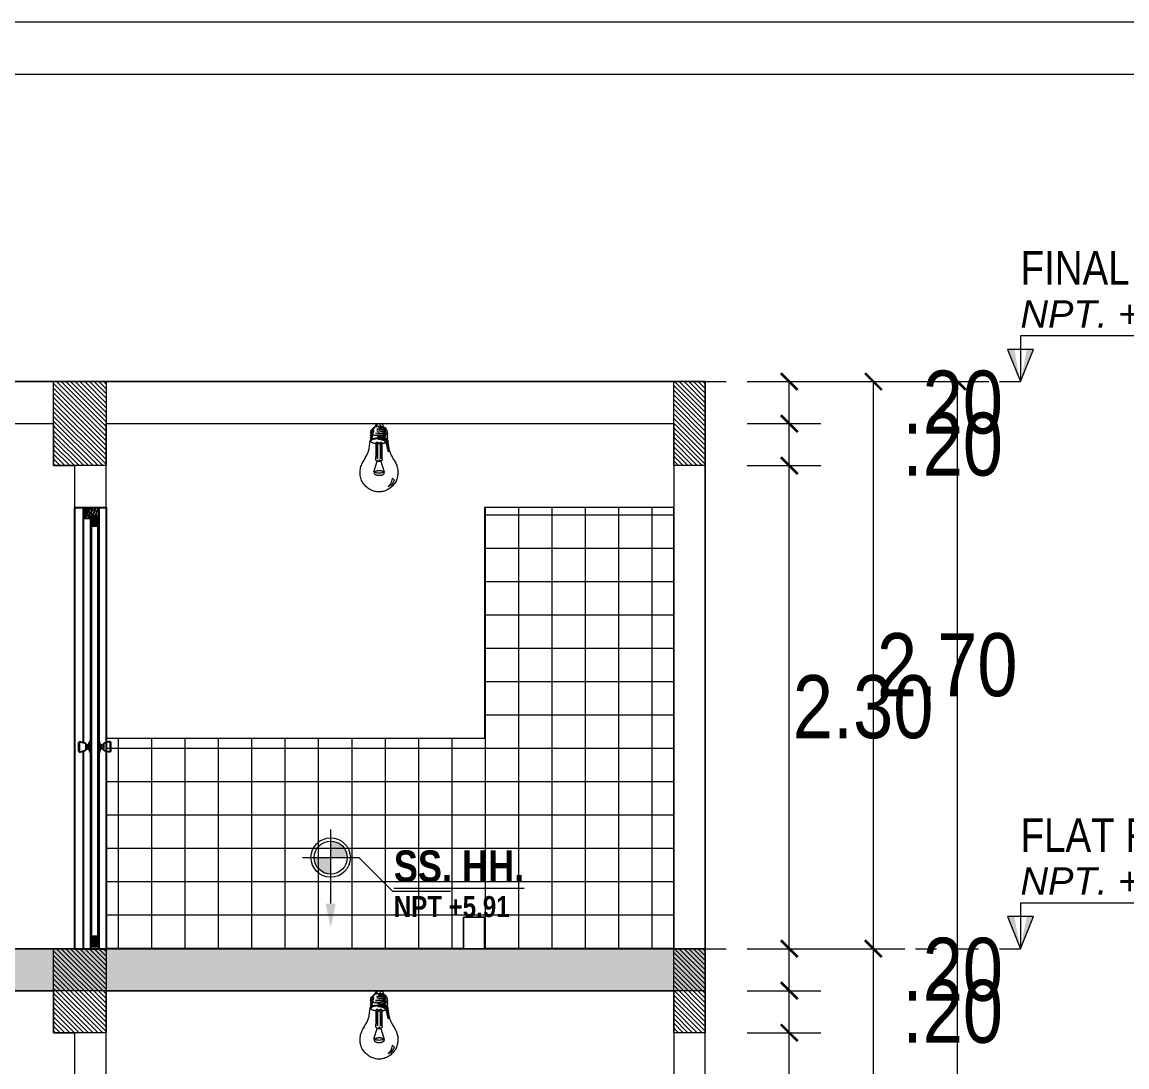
# Model space of a CAD drawing. Header units: millimetres. Extents: x 56 to 215, y 47 to 103.
# Drawn here: x 143.43 to 148.68, y 97.68 to 102.66 of the extents above; entities that cross this region are included whole.
import ezdxf
from ezdxf.enums import TextEntityAlignment as Align

# ---------------------------------------------------------------- set-up
doc = ezdxf.new("R2010")
doc.units = ezdxf.units.MM
doc.linetypes.add('DASHED2', pattern=[0.375, 0.25, -0.125])
for name, color, linetype, lineweight in [('A_Bloques', 56, 'Continuous', 15), ('A_Pared', 147, 'Continuous', 15), ('A_Texto', 43, 'Continuous', 9), ('E_Columna', 3, 'Continuous', 25), ('G_Achurados', 54, 'Continuous', 5), ('G_Proyección', 8, 'DASHED2', 15), ('G_Sombreados', 8, 'Continuous', 9), ('G_Texto', 122, 'Continuous', 20)]:
    doc.layers.add(name, color=color, linetype=linetype, lineweight=lineweight)
for name, color, linetype in [('A_Puerta', 32, 'Continuous'), ('E_Concreto', 157, 'Continuous'), ('G_Acotación', 171, 'Continuous')]:
    doc.layers.add(name, color=color, linetype=linetype)
doc.styles.add('Acotacion', font='ARIALN.TTF')
doc.styles.add('AMBIENTES', font='ARIALNB.TTF', dxfattribs={"height": 0.15})
doc.styles.add('ARIAL', font='ariali.ttf', dxfattribs={"height": 0.12})
doc.styles.add('Arial Marron', font='ARIALN.TTF')
doc.styles.add('Cotas', font='ARIALNB.TTF', dxfattribs={"height": 0.1})
doc.styles.add('Niveles', font='swissck.ttf')
doc.dimstyles.new('Lenin_50', dxfattribs={"dimtxt": 0.3, "dimasz": 0.08, "dimexe": 0.15, "dimexo": 0.2, "dimgap": 0.03, "dimtad": 2, "dimtih": 1, "dimtoh": 1, "dimlfac": -1, "dimzin": 4, "dimdsep": 46, "dimtxsty": 'Acotacion', "dimblk": 'ARCHTICK', "dimcen": 0.08, "dimclrd": 256, "dimclre": 256, "dimclrt": 4, "dimazin": 1, "dimtm": 1e-09, "dimtfac": 1, "dimtmove": 2, "dimatfit": 2, "dimfxl": 1, "dimtolj": 1, "dimlwd": 13, "dimlwe": 18, "dimarcsym": 0})
pattern_1 = [(135, (255.822084, 17.984226), (0.0112253202, 0.0112253202), [])]
pattern_2 = [(135, (255.822084, 20.684226), (0.0112253202, 0.0112253202), [])]

# ---------------------------------------------------------------- blocks, each defined once
blk = doc.blocks.new('FOCO')
at = {"color": 7, "lineweight": 13}
for points in [[(0.044, -0.034), (0.027, -0.007), (0.025, -0.006), (0.023, -0.004), (0.02, -0.003), (0.017, -0.002), (0.014, -0.001), (0.011, -0.001), (0.008, -0.001), (0.005, 0), (0.001, 0), (-0.001, 0), (-0.005, 0), (-0.008, -0.001), (-0.011, -0.001), (-0.015, -0.001), (-0.018, -0.002), (-0.021, -0.003), (-0.023, -0.004), (-0.025, -0.006), (-0.026, -0.007), (-0.028, -0.008), (-0.043, -0.034)], [(-0.086, -0.268), (-0.083, -0.264), (-0.066, -0.19), (-0.063, -0.182), (-0.058, -0.176), (-0.051, -0.171), (-0.044, -0.166), (-0.036, -0.162), (-0.028, -0.159), (-0.018, -0.155), (-0.011, -0.153), (-0.001, -0.152), (0.011, -0.153), (0.009, -0.148), (0.001, -0.147), (-0.005, -0.147), (-0.013, -0.148), (-0.02, -0.149), (-0.03, -0.15), (-0.037, -0.152), (-0.046, -0.154), (-0.05, -0.156), (-0.058, -0.159), (-0.065, -0.163), (-0.068, -0.166), (-0.07, -0.17), (-0.072, -0.177), (-0.073, -0.185), (-0.086, -0.268), (-0.086, -0.268)], [(-0.012, -0.197), (-0.012, -0.335)], [(0.021, -0.197), (0.022, -0.335)], [(-0.082, -0.599), (-0.098, -0.591), (-0.113, -0.582), (-0.124, -0.573), (-0.131, -0.563), (-0.136, -0.553), (-0.14, -0.544), (-0.142, -0.535), (-0.121, -0.522), (-0.119, -0.535), (-0.116, -0.548), (-0.111, -0.562), (-0.104, -0.573), (-0.095, -0.585), (-0.082, -0.599), (-0.082, -0.599)], [(-0.044, -0.471), (-0.044, -0.472), (-0.043, -0.474), (-0.043, -0.476), (-0.042, -0.477), (-0.041, -0.479), (-0.04, -0.48), (-0.039, -0.482), (-0.038, -0.483), (-0.037, -0.484), (-0.035, -0.486), (-0.033, -0.487), (-0.031, -0.488), (-0.029, -0.489), (-0.027, -0.49), (-0.025, -0.491), (-0.022, -0.492), (-0.02, -0.493), (-0.017, -0.493), (-0.014, -0.494), (-0.012, -0.495), (-0.009, -0.495), (-0.006, -0.495), (-0.003, -0.496), (0, -0.496), (0.003, -0.496), (0.006, -0.496), (0.008, -0.495), (0.011, -0.495), (0.014, -0.495), (0.017, -0.494), (0.02, -0.494), (0.022, -0.493), (0.025, -0.492), (0.027, -0.492), (0.03, -0.491), (0.032, -0.49), (0.034, -0.489), (0.036, -0.487), (0.038, -0.486), (0.04, -0.485), (0.041, -0.484), (0.043, -0.482), (0.044, -0.481), (0.045, -0.479), (0.046, -0.478), (0.047, -0.476), (0.047, -0.475), (0.048, -0.473), (0.048, -0.472), (0.048, -0.47), (0.048, -0.468), (0.047, -0.467), (0.047, -0.465), (0.046, -0.464), (0.045, -0.462), (0.044, -0.461), (0.043, -0.459), (0.041, -0.458), (0.04, -0.457), (0.038, -0.455), (0.036, -0.454), (0.034, -0.453), (0.032, -0.452), (0.03, -0.451), (0.027, -0.45), (0.025, -0.449), (0.022, -0.449), (0.02, -0.448), (0.017, -0.447), (0.014, -0.447), (0.011, -0.447), (0.008, -0.446), (0.006, -0.446), (0.003, -0.446), (0, -0.446), (-0.003, -0.446), (-0.006, -0.446), (-0.009, -0.447), (-0.012, -0.447), (-0.014, -0.448), (-0.017, -0.448), (-0.02, -0.449), (-0.022, -0.45), (-0.025, -0.451), (-0.027, -0.452), (-0.029, -0.453), (-0.031, -0.454), (-0.033, -0.455), (-0.035, -0.456), (-0.037, -0.457), (-0.038, -0.459), (-0.039, -0.46), (-0.04, -0.462), (-0.041, -0.463), (-0.042, -0.465), (-0.043, -0.466), (-0.043, -0.468), (-0.044, -0.469), (-0.044, -0.471)]]:
    blk.add_lwpolyline(points, dxfattribs=at)
at = {"color": 47, "lineweight": 13}
blk.add_lwpolyline([(0.028, -0.028), (0.02, -0.003), (0.017, -0.002), (0.014, -0.001), (0.011, -0.001), (0.008, -0.001), (0.005, 0), (0.001, 0), (-0.001, 0), (-0.005, 0), (-0.008, -0.026)], dxfattribs=at)
at = {"color": 31, "lineweight": 13}
for points in [[(0.08, -0.153), (0.081, -0.149), (0.081, -0.147), (0.081, -0.146), (0.08, -0.142), (0.081, -0.14), (0.082, -0.137), (0.083, -0.136), (0.084, -0.133), (0.084, -0.13), (0.083, -0.128), (0.082, -0.126), (0.08, -0.124), (0.079, -0.121), (0.079, -0.12), (0.08, -0.118), (0.081, -0.116), (0.083, -0.114), (0.084, -0.113), (0.084, -0.111), (0.083, -0.109), (0.082, -0.107), (0.08, -0.105), (0.08, -0.103), (0.079, -0.101), (0.08, -0.099), (0.081, -0.097), (0.083, -0.095), (0.085, -0.093), (0.085, -0.091), (0.084, -0.088), (0.083, -0.087), (0.081, -0.085), (0.079, -0.082), (0.078, -0.079), (0.079, -0.076), (0.081, -0.074), (0.082, -0.072), (0.082, -0.07), (0.081, -0.069), (0.08, -0.067), (0.078, -0.064), (0.074, -0.059), (0.066, -0.051), (0.06, -0.045), (0.056, -0.041), (0.051, -0.039), (0.047, -0.036), (0.04, -0.032), (0.03, -0.028), (0.022, -0.027), (0.014, -0.026), (0.003, -0.025), (-0.008, -0.026), (-0.018, -0.026), (-0.026, -0.027), (-0.033, -0.029), (-0.039, -0.031), (-0.043, -0.033), (-0.047, -0.036), (-0.05, -0.038), (-0.053, -0.041), (-0.063, -0.054), (-0.07, -0.065), (-0.073, -0.071), (-0.074, -0.073), (-0.074, -0.075), (-0.074, -0.077), (-0.073, -0.079), (-0.072, -0.081), (-0.071, -0.083), (-0.072, -0.085), (-0.073, -0.087), (-0.074, -0.088), (-0.075, -0.09), (-0.076, -0.092), (-0.077, -0.094), (-0.077, -0.097), (-0.076, -0.098), (-0.075, -0.1), (-0.074, -0.102), (-0.072, -0.104), (-0.072, -0.106), (-0.072, -0.107), (-0.074, -0.11), (-0.076, -0.112), (-0.076, -0.114), (-0.076, -0.117), (-0.075, -0.119), (-0.074, -0.121), (-0.073, -0.123), (-0.072, -0.125), (-0.073, -0.127), (-0.074, -0.13), (-0.075, -0.131), (-0.076, -0.133), (-0.077, -0.135), (-0.077, -0.137), (-0.077, -0.138), (-0.075, -0.141), (-0.074, -0.143), (-0.073, -0.145), (-0.073, -0.147), (-0.074, -0.149), (-0.073, -0.153), (-0.072, -0.153)], [(0.079, -0.153), (0.08, -0.153), (0.08, -0.153)]]:
    blk.add_lwpolyline(points, dxfattribs=at)
at = {"color": 21, "lineweight": 13}
for points in [[(0.001, -0.127), (0.02, -0.126), (-0.009, -0.123), (-0.007, -0.122), (-0.004, -0.12), (0.001, -0.119), (0.007, -0.117), (0.014, -0.116), (0.022, -0.116), (0.032, -0.115), (0.042, -0.114), (0.053, -0.114), (0.036, -0.11), (0.026, -0.108), (0.017, -0.108), (0.005, -0.108), (-0.011, -0.109), (-0.024, -0.111), (-0.036, -0.114), (-0.048, -0.118), (-0.053, -0.12), (-0.058, -0.121), (-0.061, -0.122), (-0.062, -0.121), (-0.062, -0.119), (-0.061, -0.117), (-0.058, -0.114), (-0.053, -0.111), (-0.046, -0.108), (-0.038, -0.104), (-0.027, -0.101), (-0.014, -0.098), (-0.001, -0.097), (0.012, -0.094), (0.036, -0.092), (0.021, -0.089), (0.01, -0.087), (-0.005, -0.088), (-0.02, -0.09), (-0.031, -0.092), (-0.04, -0.094), (-0.048, -0.097), (-0.055, -0.099), (-0.061, -0.101), (-0.064, -0.102), (-0.066, -0.102), (-0.066, -0.1), (-0.064, -0.098), (-0.062, -0.095), (-0.057, -0.092), (-0.051, -0.088), (-0.044, -0.085), (-0.035, -0.082), (-0.025, -0.079), (-0.01, -0.076), (0.001, -0.074), (0.011, -0.072), (0.026, -0.072), (0.011, -0.069), (-0.001, -0.068), (-0.011, -0.068), (-0.022, -0.068), (-0.033, -0.07), (-0.041, -0.072), (-0.048, -0.074), (-0.059, -0.078), (-0.06, -0.078), (-0.061, -0.077), (-0.061, -0.075), (-0.06, -0.072), (-0.057, -0.07), (-0.054, -0.067), (-0.047, -0.064), (-0.04, -0.061), (-0.034, -0.059), (-0.027, -0.057), (-0.02, -0.056), (-0.011, -0.055), (-0.001, -0.055), (0.008, -0.054), (0.024, -0.054), (0.015, -0.052), (0.008, -0.05), (-0.001, -0.049), (-0.008, -0.048), (-0.015, -0.048), (-0.023, -0.048), (-0.029, -0.049), (-0.035, -0.05), (-0.043, -0.052), (-0.049, -0.053), (-0.051, -0.053), (-0.052, -0.051), (-0.051, -0.049), (-0.049, -0.047), (-0.047, -0.045), (-0.044, -0.044), (-0.04, -0.042), (-0.035, -0.041), (-0.024, -0.039), (-0.013, -0.038), (0.008, -0.036), (-0.019, -0.035), (-0.025, -0.035), (-0.028, -0.034), (-0.029, -0.033), (-0.028, -0.03), (-0.03, -0.029), (-0.033, -0.029), (-0.039, -0.031), (-0.043, -0.033), (-0.047, -0.036), (-0.05, -0.038), (-0.053, -0.041), (-0.063, -0.054), (-0.07, -0.065), (-0.073, -0.071), (-0.074, -0.073), (-0.074, -0.075), (-0.074, -0.077), (-0.073, -0.079), (-0.072, -0.081), (-0.071, -0.083), (-0.072, -0.085), (-0.073, -0.087), (-0.074, -0.088), (-0.075, -0.09), (-0.076, -0.092), (-0.077, -0.094), (-0.077, -0.097), (-0.076, -0.098), (-0.075, -0.1), (-0.074, -0.102), (-0.072, -0.104), (-0.072, -0.106), (-0.072, -0.107), (-0.074, -0.11), (-0.076, -0.112), (-0.076, -0.114), (-0.076, -0.117), (-0.075, -0.119), (-0.074, -0.121), (-0.073, -0.123), (-0.072, -0.125), (-0.073, -0.127), (-0.074, -0.13), (-0.075, -0.131), (-0.076, -0.133), (-0.077, -0.135), (-0.077, -0.137), (-0.077, -0.138), (-0.075, -0.141), (-0.074, -0.143), (-0.073, -0.145), (-0.073, -0.151), (-0.06, -0.142), (-0.052, -0.139), (-0.042, -0.136), (-0.031, -0.133), (-0.022, -0.13), (-0.012, -0.129), (0.001, -0.127), (0.001, -0.127)], [(0.081, -0.069), (0.081, -0.071), (0.081, -0.073), (0.08, -0.075), (0.077, -0.072), (0.073, -0.069), (0.069, -0.067), (0.063, -0.065), (0.054, -0.063), (0.052, -0.059), (0.057, -0.06), (0.061, -0.061), (0.063, -0.06), (0.064, -0.058), (0.063, -0.055), (0.061, -0.052), (0.057, -0.048), (0.052, -0.043), (0.044, -0.038), (0.044, -0.034), (0.048, -0.036), (0.052, -0.039), (0.058, -0.043), (0.063, -0.048), (0.067, -0.052), (0.071, -0.057), (0.075, -0.061), (0.079, -0.065), (0.081, -0.069), (0.081, -0.069)], [(0.084, -0.093), (0.083, -0.095), (0.081, -0.092), (0.079, -0.091), (0.077, -0.089), (0.073, -0.088), (0.068, -0.086), (0.062, -0.085), (0.055, -0.082), (0.054, -0.077), (0.061, -0.08), (0.067, -0.082), (0.071, -0.082), (0.074, -0.082), (0.076, -0.081), (0.078, -0.079), (0.079, -0.081), (0.081, -0.085), (0.083, -0.087), (0.085, -0.09), (0.084, -0.093), (0.084, -0.093)], [(0.084, -0.112), (0.083, -0.114), (0.082, -0.112), (0.08, -0.111), (0.076, -0.109), (0.072, -0.108), (0.066, -0.107), (0.059, -0.106), (0.057, -0.1), (0.065, -0.101), (0.071, -0.102), (0.076, -0.101), (0.079, -0.099), (0.079, -0.101), (0.079, -0.103), (0.08, -0.104), (0.082, -0.107), (0.084, -0.11), (0.084, -0.112), (0.084, -0.112)], [(0.083, -0.136), (0.082, -0.133), (0.08, -0.131), (0.076, -0.128), (0.072, -0.125), (0.068, -0.124), (0.064, -0.123), (0.066, -0.12), (0.071, -0.12), (0.076, -0.12), (0.08, -0.118), (0.079, -0.12), (0.079, -0.122), (0.08, -0.124), (0.082, -0.127), (0.084, -0.13), (0.084, -0.133), (0.083, -0.136), (0.083, -0.136)], [(0.081, -0.148), (0.079, -0.146), (0.076, -0.144), (0.073, -0.142), (0.07, -0.14), (0.067, -0.139), (0.065, -0.137), (0.069, -0.136), (0.073, -0.137), (0.077, -0.139), (0.081, -0.141), (0.08, -0.142), (0.08, -0.145), (0.081, -0.148), (0.081, -0.148)]]:
    blk.add_lwpolyline(points, dxfattribs=at)
at = {"color": 254, "lineweight": 13}
for points in [[(-0.062, -0.089), (-0.06, -0.091), (-0.052, -0.085), (-0.045, -0.082), (-0.036, -0.08), (-0.038, -0.078), (-0.043, -0.078), (-0.049, -0.079), (-0.056, -0.083), (-0.062, -0.089), (-0.062, -0.089)], [(-0.061, -0.066), (-0.059, -0.068), (-0.051, -0.063), (-0.043, -0.059), (-0.034, -0.057), (-0.036, -0.055), (-0.042, -0.055), (-0.049, -0.057), (-0.056, -0.061), (-0.061, -0.066), (-0.061, -0.066)], [(-0.06, -0.109), (-0.057, -0.111), (-0.048, -0.107), (-0.039, -0.103), (-0.031, -0.101), (-0.032, -0.099), (-0.038, -0.099), (-0.046, -0.101), (-0.054, -0.104), (-0.06, -0.109), (-0.06, -0.109)], [(-0.069, -0.149), (-0.072, -0.151), (-0.074, -0.153), (-0.075, -0.155), (-0.076, -0.156), (-0.077, -0.157), (-0.078, -0.159), (-0.078, -0.159), (-0.079, -0.161), (-0.079, -0.163), (-0.079, -0.165), (-0.081, -0.173), (-0.091, -0.239), (-0.093, -0.249), (-0.095, -0.256), (-0.097, -0.265), (-0.101, -0.276), (-0.105, -0.285), (-0.108, -0.293), (-0.111, -0.3), (-0.114, -0.306), (-0.12, -0.318), (-0.126, -0.328), (-0.132, -0.338), (-0.137, -0.345), (-0.145, -0.359), (-0.151, -0.369), (-0.156, -0.377), (-0.16, -0.386), (-0.164, -0.397), (-0.167, -0.407), (-0.17, -0.417), (-0.172, -0.426), (-0.174, -0.436), (-0.175, -0.448), (-0.176, -0.462), (-0.176, -0.476), (-0.175, -0.486), (-0.173, -0.496), (-0.171, -0.505), (-0.169, -0.516), (-0.165, -0.528), (-0.162, -0.538), (-0.158, -0.548), (-0.153, -0.557), (-0.146, -0.568), (-0.138, -0.579), (-0.131, -0.588), (-0.124, -0.595), (-0.116, -0.602), (-0.108, -0.609), (-0.1, -0.616), (-0.09, -0.622), (-0.079, -0.629), (-0.068, -0.635), (-0.055, -0.64), (-0.044, -0.644), (-0.035, -0.646), (-0.024, -0.648), (-0.015, -0.65), (-0.004, -0.651), (0.006, -0.651), (0.017, -0.651), (0.026, -0.65), (0.036, -0.647), (0.044, -0.646), (0.054, -0.643), (0.063, -0.64), (0.071, -0.637), (0.079, -0.633), (0.087, -0.629), (0.094, -0.625), (0.102, -0.62), (0.11, -0.614), (0.118, -0.608), (0.125, -0.602), (0.132, -0.595), (0.14, -0.587), (0.146, -0.579), (0.152, -0.573), (0.158, -0.563), (0.164, -0.553), (0.17, -0.541), (0.174, -0.529), (0.177, -0.518), (0.18, -0.506), (0.182, -0.495), (0.183, -0.484), (0.183, -0.474), (0.183, -0.464), (0.183, -0.453), (0.182, -0.443), (0.181, -0.431), (0.179, -0.42), (0.176, -0.41), (0.172, -0.398), (0.168, -0.387), (0.163, -0.378), (0.157, -0.367), (0.151, -0.357), (0.146, -0.347), (0.14, -0.337), (0.135, -0.326), (0.125, -0.311), (0.117, -0.295), (0.112, -0.287), (0.11, -0.28), (0.107, -0.272), (0.104, -0.262), (0.102, -0.254), (0.099, -0.245), (0.098, -0.232), (0.096, -0.218), (0.094, -0.207), (0.092, -0.192), (0.091, -0.182), (0.09, -0.174), (0.087, -0.165), (0.087, -0.163), (0.086, -0.16), (0.086, -0.159), (0.086, -0.159), (0.085, -0.157), (0.084, -0.156), (0.082, -0.154), (0.08, -0.153), (0.078, -0.15), (0.074, -0.149), (0.07, -0.146), (0.066, -0.145), (0.062, -0.143), (0.058, -0.142), (0.054, -0.141), (0.049, -0.14), (0.045, -0.139), (0.04, -0.138), (0.036, -0.138), (0.031, -0.137), (0.026, -0.137), (0.022, -0.136), (0.017, -0.136), (0.012, -0.136), (0.008, -0.136), (0.004, -0.136), (0, -0.136), (-0.006, -0.136), (-0.01, -0.136), (-0.014, -0.136), (-0.019, -0.137), (-0.024, -0.137), (-0.028, -0.138), (-0.033, -0.138), (-0.038, -0.139), (-0.042, -0.14), (-0.046, -0.141), (-0.05, -0.142), (-0.054, -0.143), (-0.058, -0.145), (-0.061, -0.146), (-0.065, -0.148), (-0.069, -0.149), (-0.069, -0.149)], [(-0.054, -0.13), (-0.05, -0.132), (-0.04, -0.127), (-0.032, -0.124), (-0.023, -0.122), (-0.025, -0.12), (-0.031, -0.12), (-0.038, -0.122), (-0.046, -0.125), (-0.054, -0.13), (-0.054, -0.13)], [(-0.005, -0.35), (-0.005, -0.351), (-0.005, -0.351), (-0.005, -0.351), (-0.005, -0.352), (-0.005, -0.352), (-0.004, -0.352), (-0.004, -0.353), (-0.004, -0.353), (-0.004, -0.353), (-0.004, -0.354), (-0.004, -0.354), (-0.004, -0.354), (-0.003, -0.355), (-0.003, -0.355), (-0.003, -0.355), (-0.003, -0.355), (-0.003, -0.356), (-0.002, -0.356), (-0.002, -0.356), (-0.002, -0.356), (-0.002, -0.356), (-0.001, -0.356), (-0.001, -0.356), (-0.001, -0.356), (-0.001, -0.356), (0, -0.356), (0, -0.356), (0, -0.356), (0, -0.356), (0, -0.356), (0.001, -0.356), (0.001, -0.356), (0.001, -0.356), (0.001, -0.355), (0.002, -0.355), (0.002, -0.355), (0.002, -0.355), (0.002, -0.354), (0.002, -0.354), (0.002, -0.354), (0.003, -0.353), (0.003, -0.353), (0.003, -0.353), (0.003, -0.352), (0.003, -0.352), (0.003, -0.351), (0.003, -0.351), (0.003, -0.351), (0.003, -0.35), (0.003, -0.35), (0.003, -0.35), (0.003, -0.349), (0.003, -0.349), (0.003, -0.348), (0.003, -0.348), (0.003, -0.348), (0.003, -0.347), (0.003, -0.347), (0.002, -0.347), (0.002, -0.346), (0.002, -0.346), (0.002, -0.346), (0.002, -0.345), (0.002, -0.345), (0.001, -0.345), (0.001, -0.345), (0.001, -0.344), (0.001, -0.344), (0, -0.344), (0, -0.344), (0, -0.344), (0, -0.344), (0, -0.344), (-0.001, -0.344), (-0.001, -0.344), (-0.001, -0.344), (-0.001, -0.344), (-0.002, -0.344), (-0.002, -0.344), (-0.002, -0.344), (-0.002, -0.344), (-0.003, -0.345), (-0.003, -0.345), (-0.003, -0.345), (-0.003, -0.345), (-0.003, -0.346), (-0.004, -0.346), (-0.004, -0.346), (-0.004, -0.346), (-0.004, -0.347), (-0.004, -0.347), (-0.004, -0.347), (-0.004, -0.348), (-0.005, -0.348), (-0.005, -0.349), (-0.005, -0.349), (-0.005, -0.349), (-0.005, -0.35), (-0.005, -0.35)]]:
    blk.add_lwpolyline(points, dxfattribs=at)
at = {"color": 252, "lineweight": 13}
for points in [[(-0.075, -0.168), (-0.075, -0.169), (-0.075, -0.171), (-0.074, -0.173), (-0.073, -0.174), (-0.071, -0.176), (-0.07, -0.177), (-0.068, -0.179), (-0.065, -0.18), (-0.063, -0.182), (-0.06, -0.183), (-0.057, -0.184), (-0.054, -0.186), (-0.05, -0.187), (-0.046, -0.188), (-0.042, -0.189), (-0.038, -0.19), (-0.034, -0.191), (-0.029, -0.191), (-0.025, -0.192), (-0.02, -0.193), (-0.015, -0.193), (-0.01, -0.193), (-0.005, -0.194), (0, -0.194), (0.005, -0.194), (0.01, -0.194), (0.015, -0.194), (0.019, -0.193), (0.024, -0.193), (0.029, -0.192), (0.034, -0.192), (0.038, -0.191), (0.043, -0.19), (0.047, -0.189), (0.051, -0.189), (0.055, -0.187), (0.059, -0.186), (0.062, -0.185), (0.065, -0.184), (0.068, -0.183), (0.071, -0.181), (0.073, -0.18), (0.075, -0.178), (0.077, -0.177), (0.079, -0.175), (0.08, -0.173), (0.081, -0.172), (0.082, -0.17), (0.082, -0.168), (0.082, -0.167), (0.082, -0.165), (0.081, -0.163), (0.08, -0.162), (0.079, -0.16), (0.077, -0.159), (0.075, -0.157), (0.073, -0.156), (0.071, -0.154), (0.068, -0.153), (0.065, -0.151), (0.062, -0.15), (0.059, -0.149), (0.055, -0.148), (0.051, -0.147), (0.047, -0.146), (0.043, -0.145), (0.038, -0.144), (0.034, -0.143), (0.029, -0.143), (0.024, -0.142), (0.019, -0.142), (0.015, -0.142), (0.01, -0.141), (0.005, -0.141), (0, -0.141), (-0.005, -0.142), (-0.01, -0.142), (-0.015, -0.142), (-0.02, -0.143), (-0.025, -0.143), (-0.029, -0.144), (-0.034, -0.145), (-0.038, -0.145), (-0.042, -0.146), (-0.046, -0.147), (-0.05, -0.148), (-0.054, -0.15), (-0.057, -0.151), (-0.06, -0.152), (-0.063, -0.153), (-0.065, -0.155), (-0.068, -0.156), (-0.07, -0.158), (-0.071, -0.159), (-0.073, -0.161), (-0.074, -0.163), (-0.075, -0.164), (-0.075, -0.166), (-0.075, -0.168)], [(-0.01, -0.349), (-0.046, -0.461), (-0.04, -0.463), (-0.033, -0.466), (-0.023, -0.469), (-0.015, -0.471), (-0.007, -0.472), (0.001, -0.473), (0.009, -0.472), (0.021, -0.471), (0.03, -0.469), (0.039, -0.466), (0.047, -0.462), (0.054, -0.459), (0.018, -0.349)]]:
    blk.add_lwpolyline(points, dxfattribs=at)
at = {"color": 253, "lineweight": 13}
blk.add_lwpolyline([(0.035, -0.348), (0.034, -0.318), (0.031, -0.314), (0.032, -0.189), (0.028, -0.176), (0.017, -0.176), (0.009, -0.182), (-0.001, -0.182), (-0.009, -0.176), (-0.02, -0.176), (-0.024, -0.189), (-0.022, -0.314), (-0.024, -0.318), (-0.027, -0.348), (-0.013, -0.359), (-0.006, -0.359), (-0.003, -0.362), (0.013, -0.362), (0.016, -0.359), (0.022, -0.359), (0.035, -0.348), (0.035, -0.348)], dxfattribs=at)
at = {"color": 251, "lineweight": 13}
for points in [[(-0.007, -0.194), (-0.007, -0.332)], [(0.016, -0.332), (0.016, -0.193)]]:
    blk.add_lwpolyline(points, dxfattribs=at)
blk = doc.blocks.new('_ArchTick')
at = {"color": 0, "linetype": 'ByBlock', "const_width": 0.15}
blk.add_lwpolyline([(-0.5, -0.5), (0.5, 0.5)], dxfattribs=at)
blk = doc.blocks.new('*D244')
at = {"layer": 'Defpoints', "color": 0, "transparency": 16777216}
for p in [(146.676, 97.8475), (147.076, 97.8475), (146.676, 95.5475)]:
    blk.add_point(p, dxfattribs=at)
at = {"layer": 'G_Acotación', "lineweight": 18, "transparency": 16777216}
for p, q in [((146.876, 97.8475), (147.226, 97.8475)), ((146.876, 95.5475), (147.226, 95.5475))]:
    blk.add_line(p, q, dxfattribs=at)
at = {"layer": 'G_Acotación', "lineweight": 13, "transparency": 16777216}
blk.add_line((147.076, 95.5475), (147.076, 97.8475), dxfattribs=at)
at = {"layer": 'G_Acotación', "lineweight": 13, "transparency": 16777216, "xscale": 0.08, "yscale": 0.08, "zscale": 0.08}
for p, rotation in [((147.076, 97.8475), 90.00000000000371), ((147.076, 95.5475), 270.0000000000037)]:
    blk.add_blockref('_ArchTick', p, dxfattribs=dict(at, rotation=rotation))
at = {"layer": 'G_Acotación', "color": 4, "lineweight": 5, "transparency": 16777216, "insert": (147.4272, 96.6975), "char_height": 0.3, "attachment_point": 5, "style": 'Acotacion'}
blk.add_mtext('\\A1;2.30', dxfattribs=at)
blk = doc.blocks.new('*D245')
at = {"layer": 'Defpoints', "color": 0, "transparency": 16777216}
for p in [(146.676, 98.0475), (147.076, 98.0475), (146.676, 97.8475)]:
    blk.add_point(p, dxfattribs=at)
at = {"layer": 'G_Acotación', "lineweight": 18, "transparency": 16777216}
for p, q in [((146.876, 98.0475), (147.226, 98.0475)), ((146.876, 97.8475), (147.226, 97.8475))]:
    blk.add_line(p, q, dxfattribs=at)
at = {"layer": 'G_Acotación', "lineweight": 13, "transparency": 16777216}
blk.add_line((147.076, 97.8475), (147.076, 98.0475), dxfattribs=at)
at = {"layer": 'G_Acotación', "lineweight": 13, "transparency": 16777216, "xscale": 0.08, "yscale": 0.08, "zscale": 0.08}
for p, rotation in [((147.076, 98.0475), 90.00000000000371), ((147.076, 97.8475), 270.0000000000037)]:
    blk.add_blockref('_ArchTick', p, dxfattribs=dict(at, rotation=rotation))
at = {"layer": 'G_Acotación', "color": 4, "lineweight": 5, "transparency": 16777216, "insert": (147.8537, 97.9475), "char_height": 0.3, "attachment_point": 5, "style": 'Acotacion'}
blk.add_mtext('\\A1;.20', dxfattribs=at)
blk = doc.blocks.new('*D295')
at = {"layer": 'Defpoints', "color": 0, "transparency": 16777216}
for p in [(146.676, 98.2475), (147.076, 98.2475), (146.676, 98.0475)]:
    blk.add_point(p, dxfattribs=at)
at = {"layer": 'G_Acotación', "lineweight": 18, "transparency": 16777216}
for p, q in [((146.876, 98.2475), (147.226, 98.2475)), ((146.876, 98.0475), (147.226, 98.0475))]:
    blk.add_line(p, q, dxfattribs=at)
at = {"layer": 'G_Acotación', "lineweight": 13, "transparency": 16777216}
blk.add_line((147.076, 98.0475), (147.076, 98.2475), dxfattribs=at)
at = {"layer": 'G_Acotación', "lineweight": 13, "transparency": 16777216, "xscale": 0.08, "yscale": 0.08, "zscale": 0.08}
for p, rotation in [((147.076, 98.2475), 90.00000000000371), ((147.076, 98.0475), 270.0000000000037)]:
    blk.add_blockref('_ArchTick', p, dxfattribs=dict(at, rotation=rotation))
at = {"layer": 'G_Acotación', "color": 4, "lineweight": 5, "transparency": 16777216, "insert": (147.8537, 98.1475), "char_height": 0.3, "attachment_point": 5, "style": 'Acotacion'}
blk.add_mtext('\\A1;.20', dxfattribs=at)
blk = doc.blocks.new('*D296')
at = {"layer": 'Defpoints', "color": 0, "transparency": 16777216}
for p in [(146.676, 100.5475), (147.076, 100.5475), (146.676, 98.2475)]:
    blk.add_point(p, dxfattribs=at)
at = {"layer": 'G_Acotación', "lineweight": 18, "transparency": 16777216}
for p, q in [((146.876, 100.5475), (147.226, 100.5475)), ((146.876, 98.2475), (147.226, 98.2475))]:
    blk.add_line(p, q, dxfattribs=at)
at = {"layer": 'G_Acotación', "lineweight": 13, "transparency": 16777216}
blk.add_line((147.076, 98.2475), (147.076, 100.5475), dxfattribs=at)
at = {"layer": 'G_Acotación', "lineweight": 13, "transparency": 16777216, "xscale": 0.08, "yscale": 0.08, "zscale": 0.08}
for p, rotation in [((147.076, 100.5475), 90.00000000000371), ((147.076, 98.2475), 270.0000000000037)]:
    blk.add_blockref('_ArchTick', p, dxfattribs=dict(at, rotation=rotation))
at = {"layer": 'G_Acotación', "color": 4, "lineweight": 5, "transparency": 16777216, "insert": (147.4272, 99.3975), "char_height": 0.3, "attachment_point": 5, "style": 'Acotacion'}
blk.add_mtext('\\A1;2.30', dxfattribs=at)
blk = doc.blocks.new('*D297')
at = {"layer": 'Defpoints', "color": 0, "transparency": 16777216}
for p in [(146.676, 100.9475), (147.076, 100.9475), (146.676, 100.7475)]:
    blk.add_point(p, dxfattribs=at)
at = {"layer": 'G_Acotación', "lineweight": 18, "transparency": 16777216}
for p, q in [((146.876, 100.9475), (147.226, 100.9475)), ((146.876, 100.7475), (147.226, 100.7475))]:
    blk.add_line(p, q, dxfattribs=at)
at = {"layer": 'G_Acotación', "lineweight": 13, "transparency": 16777216}
blk.add_line((147.076, 100.7475), (147.076, 100.9475), dxfattribs=at)
at = {"layer": 'G_Acotación', "lineweight": 13, "transparency": 16777216, "xscale": 0.08, "yscale": 0.08, "zscale": 0.08}
for p, rotation in [((147.076, 100.9475), 90.00000000000371), ((147.076, 100.7475), 270.0000000000037)]:
    blk.add_blockref('_ArchTick', p, dxfattribs=dict(at, rotation=rotation))
at = {"layer": 'G_Acotación', "color": 4, "lineweight": 5, "transparency": 16777216, "insert": (147.8537, 100.8475), "char_height": 0.3, "attachment_point": 5, "style": 'Acotacion'}
blk.add_mtext('\\A1;.20', dxfattribs=at)
blk = doc.blocks.new('*D246')
at = {"layer": 'Defpoints', "color": 0, "transparency": 16777216}
for p in [(146.676, 98.2475), (147.476, 98.2475), (146.676, 95.5475)]:
    blk.add_point(p, dxfattribs=at)
at = {"layer": 'G_Acotación', "lineweight": 18, "transparency": 16777216}
for p, q in [((146.876, 98.2475), (147.626, 98.2475)), ((146.876, 95.5475), (147.626, 95.5475))]:
    blk.add_line(p, q, dxfattribs=at)
at = {"layer": 'G_Acotación', "lineweight": 13, "transparency": 16777216}
blk.add_line((147.476, 95.5475), (147.476, 98.2475), dxfattribs=at)
at = {"layer": 'G_Acotación', "lineweight": 13, "transparency": 16777216, "xscale": 0.08, "yscale": 0.08, "zscale": 0.08}
for p, rotation in [((147.476, 98.2475), 90), ((147.476, 95.5475), 270)]:
    blk.add_blockref('_ArchTick', p, dxfattribs=dict(at, rotation=rotation))
at = {"layer": 'G_Acotación', "color": 4, "lineweight": 5, "transparency": 16777216, "insert": (147.8272, 96.8975), "char_height": 0.3, "attachment_point": 5, "style": 'Acotacion'}
blk.add_mtext('\\A1;2.70', dxfattribs=at)
blk = doc.blocks.new('*D247')
at = {"layer": 'Defpoints', "color": 0, "transparency": 16777216}
for p in [(146.676, 100.9475), (147.476, 100.9475), (146.676, 98.2475)]:
    blk.add_point(p, dxfattribs=at)
at = {"layer": 'G_Acotación', "lineweight": 18, "transparency": 16777216}
for p, q in [((146.876, 100.9475), (147.626, 100.9475)), ((146.876, 98.2475), (147.626, 98.2475))]:
    blk.add_line(p, q, dxfattribs=at)
at = {"layer": 'G_Acotación', "lineweight": 13, "transparency": 16777216}
blk.add_line((147.476, 98.2475), (147.476, 100.9475), dxfattribs=at)
at = {"layer": 'G_Acotación', "lineweight": 13, "transparency": 16777216, "xscale": 0.08, "yscale": 0.08, "zscale": 0.08}
for p, rotation in [((147.476, 100.9475), 90), ((147.476, 98.2475), 270)]:
    blk.add_blockref('_ArchTick', p, dxfattribs=dict(at, rotation=rotation))
at = {"layer": 'G_Acotación', "color": 4, "lineweight": 5, "transparency": 16777216, "insert": (147.8272, 99.5975), "char_height": 0.3, "attachment_point": 5, "style": 'Acotacion'}
blk.add_mtext('\\A1;2.70', dxfattribs=at)
blk = doc.blocks.new('*D248')
at = {"layer": 'Defpoints', "color": 0, "transparency": 16777216}
for p in [(146.676, 100.9475), (147.876, 100.9475), (146.676, 92.3375)]:
    blk.add_point(p, dxfattribs=at)
at = {"layer": 'G_Acotación', "lineweight": 18, "transparency": 16777216}
for p, q in [((146.876, 100.9475), (148.026, 100.9475)), ((146.876, 92.3375), (148.026, 92.3375))]:
    blk.add_line(p, q, dxfattribs=at)
at = {"layer": 'G_Acotación', "lineweight": 13, "transparency": 16777216}
blk.add_line((147.876, 92.3375), (147.876, 100.9475), dxfattribs=at)
at = {"layer": 'G_Acotación', "lineweight": 13, "transparency": 16777216, "xscale": 0.08, "yscale": 0.08, "zscale": 0.08}
for p, rotation in [((147.876, 100.9475), 90), ((147.876, 92.3375), 270)]:
    blk.add_blockref('_ArchTick', p, dxfattribs=dict(at, rotation=rotation))
at = {"layer": 'G_Acotación', "color": 4, "lineweight": 5, "transparency": 16777216, "insert": (148.2018, 96.6425), "char_height": 0.3, "attachment_point": 5, "style": 'Acotacion'}
blk.add_mtext('\\A1;8.61', dxfattribs=at)
blk = doc.blocks.new('TITULP')
h = blk.add_hatch(color=1)
h.paths.add_polyline_path([(0, -0.0554), (0, -0.134), (0.0785, -0.134, 0.414214)])
h.paths.add_polyline_path([(0, -0.134), (-0.0785, -0.134, 0.414214), (0, -0.2125)])
for p, q in [((0, -0.3527), (0, 0)), ((-0.134, -0.134), (0.134, -0.134)), ((0.2939, -0.2939), (0.5699, -0.2939))]:
    blk.add_line(p, q)
at = {"lineweight": 18}
blk.add_line((0.134, -0.134), (0.2939, -0.2939), dxfattribs=at)
for radius in [0.0937, 0.0785]:
    blk.add_circle((0, -0.134), radius)
blk.add_solid([(0.0242, -0.3527), (0, -0.4678), (-0.0242, -0.3527)])
at = {"style": 'Arial Marron', "width": 1.35}
blk.add_attdef('%%USALA', text='', height=0.14, dxfattribs=at).set_placement((0.3052, -0.1124), align=Align.TOP_LEFT)
at = {"style": 'Arial Marron', "width": 1.1}
blk.add_attdef('NPT%%P0.00', text='', height=0.1, dxfattribs=at).set_placement((0.6033, -0.3972), align=Align.MIDDLE_CENTER)
at = {"style": 'Arial Marron'}
blk.add_attdef('PISO', text='', height=0.08, dxfattribs=at).set_placement((0.6033, -0.5391), align=Align.MIDDLE_CENTER)
blk = doc.blocks.new('Puerta Elev_2.10')
at = {"color": 2, "ltscale": 0.15}
for p, q in [((0, 2.1), (0, 0)), ((0.15, 2.1), (0.15, 0))]:
    blk.add_line(p, q, dxfattribs=at)
at = {"color": 1}
for p, q in [((0.15, 2.1), (0, 2.1)), ((0.0353, 2.1), (0.0353, 2.0625)), ((0.0353, 2.0625), (0.0353, 0.01)), ((0.0393, 2.0625), (0.0393, 0.01)), ((0.0713, 2.0625), (0.0713, 0.01)), ((0.0753, 2.0625), (0.0753, 0.01)), ((0.1103, 2.05), (0.0753, 2.05)), ((0.1103, 2.1), (0.1103, 2.05)), ((0.15, 0), (0, 0))]:
    blk.add_line(p, q, dxfattribs=at)
for p, q in [((0.1103, 2.1), (0.0353, 2.0812)), ((0.0753, 2.0625), (0.0353, 2.0625)), ((0.0393, 2.0625), (0.0454, 2.05)), ((0.0393, 2.0625), (0.0553, 2.05)), ((0.0694, 2.05), (0.0393, 2.0625)), ((0.0393, 2.0625), (0.0713, 2.0589)), ((0.0713, 2.05), (0.0393, 2.05)), ((0.0484, 2.05), (0.0713, 2.0125)), ((0.0713, 2.0125), (0.0553, 2.05)), ((0.1103, 2.1), (0.0604, 2.0625)), ((0.0713, 2.0125), (0.0653, 2.05)), ((0.1103, 2.1), (0.077, 2.05)), ((0.0813, 2.05), (0.0854, 2.05)), ((0.1103, 2.1), (0.0978, 2.05)), ((0.1103, 2.05), (0.1103, 0.9818)), ((0.0713, 2.0125), (0.0393, 2.0454)), ((0.0713, 2.0125), (0.0393, 2.0325)), ((0.0393, 2.0201), (0.0713, 2.0125)), ((0.0713, 2.0125), (0.0393, 2.0125)), ((-0.0212, 0.9811), (-0.0212, 0.9411)), ((-0.0212, 0.9811), (-0.0187, 0.9811)), ((-0.0187, 0.9861), (0.0013, 0.9816)), ((-0.0187, 0.9861), (-0.0187, 0.9361)), ((0.0133, 0.9761), (0.0133, 0.9461)), ((0.0233, 0.9701), (0.0248, 0.9701)), ((0.0233, 0.9701), (0.0233, 0.9521)), ((0.0233, 0.9521), (0.0248, 0.9521)), ((0.0248, 0.9711), (0.0283, 0.9711)), ((0.0248, 0.9711), (0.0248, 0.9511)), ((0.0248, 0.9511), (0.0283, 0.9511)), ((0.0283, 0.9711), (0.0338, 0.9886)), ((0.0283, 0.9711), (0.0283, 0.9511)), ((0.0283, 0.9711), (0.0283, 0.9511)), ((0.0283, 0.9511), (0.0338, 0.9336)), ((0.0338, 0.9886), (0.0353, 0.9886)), ((0.0338, 0.9886), (0.0338, 0.9336)), ((0.0768, 0.9886), (0.0753, 0.9886)), ((0.0768, 0.9886), (0.0768, 0.9336)), ((0.0823, 0.9711), (0.0768, 0.9886)), ((0.0823, 0.9511), (0.0768, 0.9336)), ((0.0858, 0.9711), (0.0823, 0.9711)), ((0.0823, 0.9711), (0.0823, 0.9511)), ((0.0823, 0.9711), (0.0823, 0.9511)), ((0.0858, 0.9511), (0.0823, 0.9511)), ((0.0858, 0.9711), (0.0858, 0.9511)), ((0.0873, 0.9701), (0.0858, 0.9701)), ((0.0873, 0.9521), (0.0858, 0.9521)), ((0.0873, 0.9701), (0.0873, 0.9521)), ((0.0973, 0.9761), (0.0973, 0.9461)), ((0.1293, 0.9861), (0.1093, 0.9816)), ((0.1293, 0.9861), (0.1293, 0.9361)), ((0.1318, 0.9811), (0.1293, 0.9811)), ((0.1318, 0.9811), (0.1318, 0.9411)), ((-0.0212, 0.9411), (-0.0187, 0.9411)), ((-0.0187, 0.9361), (0.0013, 0.9407)), ((0.0338, 0.9336), (0.0353, 0.9336)), ((0.0768, 0.9336), (0.0753, 0.9336)), ((0.1293, 0.9361), (0.1093, 0.9407)), ((0.1103, 0.9404), (0.1103, 0)), ((0.1318, 0.9411), (0.1293, 0.9411)), ((0.0713, 0.06), (0.0393, 0.0271)), ((0.0713, 0.06), (0.0393, 0.04)), ((0.0393, 0.0524), (0.0713, 0.06)), ((0.0713, 0.06), (0.0393, 0.06)), ((0.0484, 0.0225), (0.0713, 0.06)), ((0.0713, 0.06), (0.0553, 0.0225)), ((0.0713, 0.06), (0.0653, 0.0225)), ((0.0353, 0.01), (0.0353, 0)), ((0.0753, 0.01), (0.0353, 0.01)), ((0.0694, 0.0225), (0.0393, 0.01)), ((0.0393, 0.01), (0.0553, 0.0225)), ((0.0393, 0.01), (0.0454, 0.0225)), ((0.0713, 0.0225), (0.0393, 0.0225)), ((0.0393, 0.01), (0.0713, 0.0136)), ((0.0753, 0.01), (0.0753, 0))]:
    blk.add_line(p, q)
for centre, radius, start, end in [((0.0393, 2.0625), 0.01, 270, 360), ((0.0713, 2.0125), 0.04, 110.3641, 143.1301), ((0.1103, 2.1), 0.069, 180, 212.9418), ((0.1103, 2.1), 0.0565, 180, 221.6193), ((0.0393, 2.0625), 0.02, 321.3178, 360), ((0.1103, 2.1), 0.044, 180, 270), ((0.0393, 2.0625), 0.03, 335.3757, 360), ((0.1103, 2.1), 0.0565, 231.6912, 242.3218), ((0.1103, 2.1), 0.0315, 180, 270), ((0.1103, 2.1), 0.019, 180, 270), ((0.1103, 2.1), 0.00646, 180, 270), ((0.0713, 2.0125), 0.03, 90, 180), ((0.0713, 2.0125), 0.02, 90, 180), ((0.0713, 2.0125), 0.01, 90, 180), ((-0.0082, 0.9449), 0.0379, 55.4406, 75.4874), ((0.0209, 0.9958), 0.0268, 253.4785, 275.1004), ((0.0209, 0.9264), 0.0268, 84.8996, 106.5215), ((0.0897, 0.9958), 0.0268, 264.8996, 286.5215), ((0.0897, 0.9264), 0.0268, 73.4785, 95.1004), ((0.1188, 0.9449), 0.0379, 104.5126, 124.5594), ((-0.0082, 0.9773), 0.0379, 284.5126, 304.5594), ((0.1188, 0.9773), 0.0379, 235.4406, 255.4874), ((0.0713, 0.06), 0.03, 180, 270), ((0.0713, 0.06), 0.02, 180, 270), ((0.0713, 0.06), 0.01, 180, 270), ((0.0713, 0.06), 0.04, 216.8699, 249.6359), ((0.0393, 0.01), 0.01, 0, 90), ((0.0393, 0.01), 0.02, 0, 38.6822), ((0.0393, 0.01), 0.03, 0, 24.6243)]:
    blk.add_arc(centre, radius, start, end)
at = {"color": 0, "linetype": 'ByBlock'}
blk.add_point((0.0353, 0.01), dxfattribs=at)
blk = doc.blocks.new('*D249')
at = {"layer": 'Defpoints', "color": 0, "transparency": 16777216}
for p in [(146.676, 100.7475), (147.076, 100.7475), (146.676, 100.5475)]:
    blk.add_point(p, dxfattribs=at)
at = {"layer": 'G_Acotación', "lineweight": 18, "transparency": 16777216}
for p, q in [((146.876, 100.7475), (147.226, 100.7475)), ((146.876, 100.5475), (147.226, 100.5475))]:
    blk.add_line(p, q, dxfattribs=at)
at = {"layer": 'G_Acotación', "lineweight": 13, "transparency": 16777216}
blk.add_line((147.076, 100.5475), (147.076, 100.7475), dxfattribs=at)
at = {"layer": 'G_Acotación', "lineweight": 13, "transparency": 16777216, "xscale": 0.08, "yscale": 0.08, "zscale": 0.08}
for p, rotation in [((147.076, 100.7475), 90.00000000000371), ((147.076, 100.5475), 270.0000000000037)]:
    blk.add_blockref('_ArchTick', p, dxfattribs=dict(at, rotation=rotation))
at = {"layer": 'G_Acotación', "color": 4, "lineweight": 5, "transparency": 16777216, "insert": (147.8537, 100.6475), "char_height": 0.3, "attachment_point": 5, "style": 'Acotacion'}
blk.add_mtext('\\A1;.20', dxfattribs=at)

msp = doc.modelspace()

# ---------------------------------------------------------------- hatches: boundary and pattern name
at = {"layer": 'E_Columna', "lineweight": 5}
h = msp.add_hatch(dxfattribs=at)
h.set_pattern_fill('LINE', color=256, scale=0.005, angle=45, style=0)
h.set_pattern_definition(pattern_2)
h.paths.add_polyline_path([(143.826, 100.5475), (143.576, 100.5475), (143.576, 100.9475), (143.826, 100.9475)])
h = msp.add_hatch(dxfattribs=at)
h.set_pattern_fill('LINE', color=256, scale=0.005, angle=45, style=0)
h.set_pattern_definition(pattern_2)
h.paths.add_polyline_path([(146.676, 100.5475), (146.526, 100.5475), (146.526, 100.9475), (146.676, 100.9475)])
h = msp.add_hatch(dxfattribs=at)
h.set_pattern_fill('LINE', color=256, scale=0.005, angle=45, style=0)
h.set_pattern_definition(pattern_1)
h.paths.add_polyline_path([(143.826, 97.8475), (143.576, 97.8475), (143.576, 98.2475), (143.826, 98.2475)])
h = msp.add_hatch(dxfattribs=at)
h.set_pattern_fill('LINE', color=256, scale=0.005, angle=45, style=0)
h.set_pattern_definition(pattern_1)
h.paths.add_polyline_path([(146.676, 97.8475), (146.526, 97.8475), (146.526, 98.2475), (146.676, 98.2475)])
at = {"layer": 'G_Achurados', "lineweight": 5}
h = msp.add_hatch(dxfattribs=at)
h.set_pattern_fill('NET', color=4, scale=0.05, style=0)
h.set_pattern_definition([(180, (319.14425, 3.15869), (0, 0.15875), []), (90, (319.14425, 3.15869), (0.15875, 1e-17), [])])
h.paths.add_polyline_path([(146.526, 98.2475), (146.526, 100.3475), (145.626, 100.3475), (145.626, 99.2475), (143.826, 99.2475), (143.826, 98.2475), (145.526, 98.2475), (145.526, 98.3975), (145.626, 98.3975), (145.626, 98.2475)])
at = {"layer": 'G_Sombreados', "lineweight": 5}
h = msp.add_hatch(dxfattribs=at)
h.set_pattern_fill('CONCRET5', color=256, scale=0.25, angle=90, style=0, pattern_type=2)
h.set_pattern_definition([(90, (67.03854, 16.1175), (0.25, 0.25), [0.0125, -0.0875, 0, -0.125, 0, -0.025]), (90, (67.11354, 16.1175), (0.25, 0.25), [0, -0.0875, 0.0125, -0.125, 0, -0.025]), (90, (67.16354, 16.1175), (0.25, 0.25), [0, -0.1, 0, -0.1125, 0.0125, -0.025]), (90, (67.26354, 16.1175), (0.25, 0.25), [0, -0.1, 0.0125, -0.1125, 0, -0.025]), (7e-15, (67.02604, 16.1175), (0.25, -0.25), [0.0125, -0.2375]), (7e-15, (67.02604, 16.2175), (0.25, -0.25), [-0.0875, 0.0125, -0.075, 0, -0.0625, 0.0125]), (7e-15, (67.02604, 16.3425), (0.25, -0.25), [0, -0.125, 0.0125, -0.0625, 0, -0.05]), (7e-15, (67.02604, 16.1425), (0.125, -0.125), [0, -0.0375, 0, -0.0375, 0, -0.05]), (7e-15, (67.03854, 16.1675), (0.125, -0.125), [0, -0.05, 0, -0.0375, 0, -0.0375]), (7e-15, (67.02604, 16.1925), (0.125, -0.125), [0, -0.05, 0, -0.05, 0, -0.025]), (7e-15, (67.05104, 16.2425), (0.125, -0.125), [0, -0.0375, 0, -0.05, 0, -0.0375]), (45, (67.02604, 16.1175), (0.25, 3e-17), [0.0176775, -0.106066, 0.0176775, -0.2121324]), (315, (67.02604, 16.2175), (0.25, 3e-17), [-0.176775, 0.0176775, -0.1414234, 0.0176775])])
h.paths.add_polyline_path([(140.676, 98.0475), (140.676, 98.2475), (146.676, 98.2475), (146.676, 98.0475)])

# ---------------------------------------------------------------- linework, layer by layer
at = {"lineweight": 5}
for points in [[(151.7019, 75.1029), (151.7019, 102.6587), (110.6519, 102.6587), (110.6519, 75.1029)], [(151.4519, 75.3529), (151.4519, 102.4087), (110.9019, 102.4087), (110.9019, 75.3529)]]:
    msp.add_lwpolyline(points, close=True, dxfattribs=at)
at = {"layer": 'A_Bloques', "lineweight": 5}
msp.add_lwpolyline([(146.526, 98.2475), (146.526, 100.3475), (145.626, 100.3475), (145.626, 99.2475), (143.826, 99.2475), (143.826, 98.2475), (145.526, 98.2475), (145.526, 98.3975), (145.626, 98.3975), (145.626, 98.2475), (146.526, 98.2475)], dxfattribs=at)
at = {"layer": 'A_Pared', "lineweight": 5, "ltscale": 0.5}
for points in [[(146.676, 98.2475), (140.676, 98.2475), (140.676, 100.9475), (146.676, 100.9475)], [(145.626, 98.3975), (145.526, 98.3975), (145.526, 98.2475), (143.826, 98.2475), (143.576, 98.2475), (140.826, 98.2475), (140.826, 100.5475), (140.926, 100.5475), (140.926, 100.7475), (143.576, 100.7475), (143.576, 100.5475), (143.676, 100.5475), (143.676, 100.3475), (143.826, 100.3475), (143.826, 100.7475), (146.526, 100.7475), (146.526, 100.5475), (146.526, 100.5475), (146.526, 98.2475), (146.526, 98.2475), (145.626, 98.2475)], [(145.626, 95.6975), (145.526, 95.6975), (145.526, 95.5475), (143.826, 95.5475), (143.576, 95.5475), (140.826, 95.5475), (140.826, 97.8475), (140.926, 97.8475), (140.926, 98.0475), (143.576, 98.0475), (143.576, 97.8475), (143.676, 97.8475), (143.676, 97.6475), (143.826, 97.6475), (143.826, 98.0475), (146.526, 98.0475), (146.526, 97.8475), (146.526, 97.8475), (146.526, 95.5475), (146.526, 95.5475), (145.626, 95.5475)]]:
    msp.add_lwpolyline(points, close=True, dxfattribs=at)
msp.add_lwpolyline([(146.676, 92.3375), (146.676, 100.9475), (146.526, 100.9475), (143.826, 100.9475), (143.576, 100.9475), (140.926, 100.9475), (140.676, 100.9475), (140.676, 92.3375)], dxfattribs=at)
at = {"layer": 'E_Columna', "lineweight": 5}
for points in [[(143.826, 100.5475), (143.576, 100.5475), (143.576, 100.9475), (143.826, 100.9475)], [(146.676, 100.5475), (146.526, 100.5475), (146.526, 100.9475), (146.676, 100.9475)], [(143.826, 97.8475), (143.576, 97.8475), (143.576, 98.2475), (143.826, 98.2475)], [(146.676, 97.8475), (146.526, 97.8475), (146.526, 98.2475), (146.676, 98.2475)]]:
    msp.add_lwpolyline(points, close=True, dxfattribs=at)
at = {"layer": 'E_Concreto', "lineweight": 5}
msp.add_lwpolyline([(140.676, 98.0475), (140.676, 98.2475), (146.676, 98.2475), (146.676, 98.0475)], close=True, dxfattribs=at)
at = {"layer": 'G_Proyección', "lineweight": 5, "ltscale": 0.25}
for p, q in [((146.676, 100.9475), (148.176, 100.9475)), ((146.676, 98.2475), (148.176, 98.2475))]:
    msp.add_line(p, q, dxfattribs=at)
at = {"layer": 'G_Texto', "lineweight": 5}
for points in [[(149.176, 101.1644), (148.176, 101.1644), (148.176, 100.9475), (148.2385, 101.1007), (148.1136, 101.1007), (148.176, 100.9475)], [(149.176, 98.4644), (148.176, 98.4644), (148.176, 98.2475), (148.2385, 98.4007), (148.1136, 98.4007), (148.176, 98.2475)]]:
    msp.add_lwpolyline(points, dxfattribs=at)
for points in [[(148.176, 100.9475), (148.1136, 101.1007), (148.146, 101.1007)], [(148.2385, 101.1007), (148.206, 101.1007), (148.176, 100.9475)], [(148.176, 98.2475), (148.1136, 98.4007), (148.146, 98.4007)], [(148.2385, 98.4007), (148.206, 98.4007), (148.176, 98.2475)]]:
    msp.add_solid(points, dxfattribs=at)

# ---------------------------------------------------------------- block references
at = {"layer": 'A_Bloques', "lineweight": 5, "xscale": -0.5, "yscale": 0.5, "zscale": 0.5}
for p in [(145.126, 100.7475), (145.126, 98.0475)]:
    msp.add_blockref('FOCO', p, dxfattribs=at)
at = {"layer": 'A_Puerta', "lineweight": 5, "xscale": -1}
msp.add_blockref('Puerta Elev_2.10', (143.826, 98.2475), dxfattribs=at)
at = {"layer": 'A_Texto', "lineweight": 5}
ref = msp.add_blockref('TITULP', (144.894, 98.8153), dxfattribs=at)
ref.add_attrib('NPT%%P0.00', 'NPT +5.91', dxfattribs={"layer": '0', "color": 30, "height": 0.1, "style": 'Cotas'}).set_placement((145.4698, 98.4481), align=Align.MIDDLE_CENTER)
ref.add_attrib('%%USALA', '%%USS. HH.', dxfattribs={"layer": '0', "height": 0.15, "style": 'AMBIENTES'}).set_placement((145.1944, 98.7155), align=Align.TOP_LEFT)

# ---------------------------------------------------------------- texts
at = {"layer": 'G_Texto', "lineweight": 5, "style": 'Niveles'}
for s, p in [('FINAL ROOF', (148.176, 101.4087)), ('FLAT ROOF', (148.176, 98.7087))]:
    msp.add_text(s, height=0.16, dxfattribs=at).set_placement(p)
at = {"layer": 'G_Texto', "lineweight": 5, "style": 'ARIAL'}
for s, p in [('NPT. +8.61', (148.176, 101.2697)), ('NPT. +5.91', (148.176, 98.5697))]:
    msp.add_text(s, height=0.13, dxfattribs=at).set_placement(p, align=Align.MIDDLE_LEFT)

# ---------------------------------------------------------------- dimensions: what is measured, and where the dimension line sits
at = {"layer": 'G_Acotación', "lineweight": 5}
for base, p1, p2, picture, middle in [((147.076, 100.9475), (146.676, 100.7475), (146.676, 100.9475), '*D297', (147.8537, 100.8475)), ((147.476, 100.9475), (146.676, 98.2475), (146.676, 100.9475), '*D247', (147.8272, 99.5975)), ((147.876, 100.9475), (146.676, 92.3375), (146.676, 100.9475), '*D248', (148.2018, 96.6425)), ((147.076, 100.7475), (146.676, 100.5475), (146.676, 100.7475), '*D249', (147.8537, 100.6475)), ((147.076, 100.5475), (146.676, 98.2475), (146.676, 100.5475), '*D296', (147.4272, 99.3975)), ((147.076, 98.2475), (146.676, 98.0475), (146.676, 98.2475), '*D295', (147.8537, 98.1475)), ((147.476, 98.2475), (146.676, 95.5475), (146.676, 98.2475), '*D246', (147.8272, 96.8975)), ((147.076, 98.0475), (146.676, 97.8475), (146.676, 98.0475), '*D245', (147.8537, 97.9475)), ((147.076, 97.8475), (146.676, 95.5475), (146.676, 97.8475), '*D244', (147.4272, 96.6975))]:
    dim = msp.add_linear_dim(base=base, p1=p1, p2=p2, angle=90, dimstyle='Lenin_50', override={"dimfxl": 0.06}, dxfattribs=at)
    dim.commit()
    dim.dimension.update_dxf_attribs({"geometry": picture, "text_midpoint": middle})

doc.saveas('drawing.dxf')
